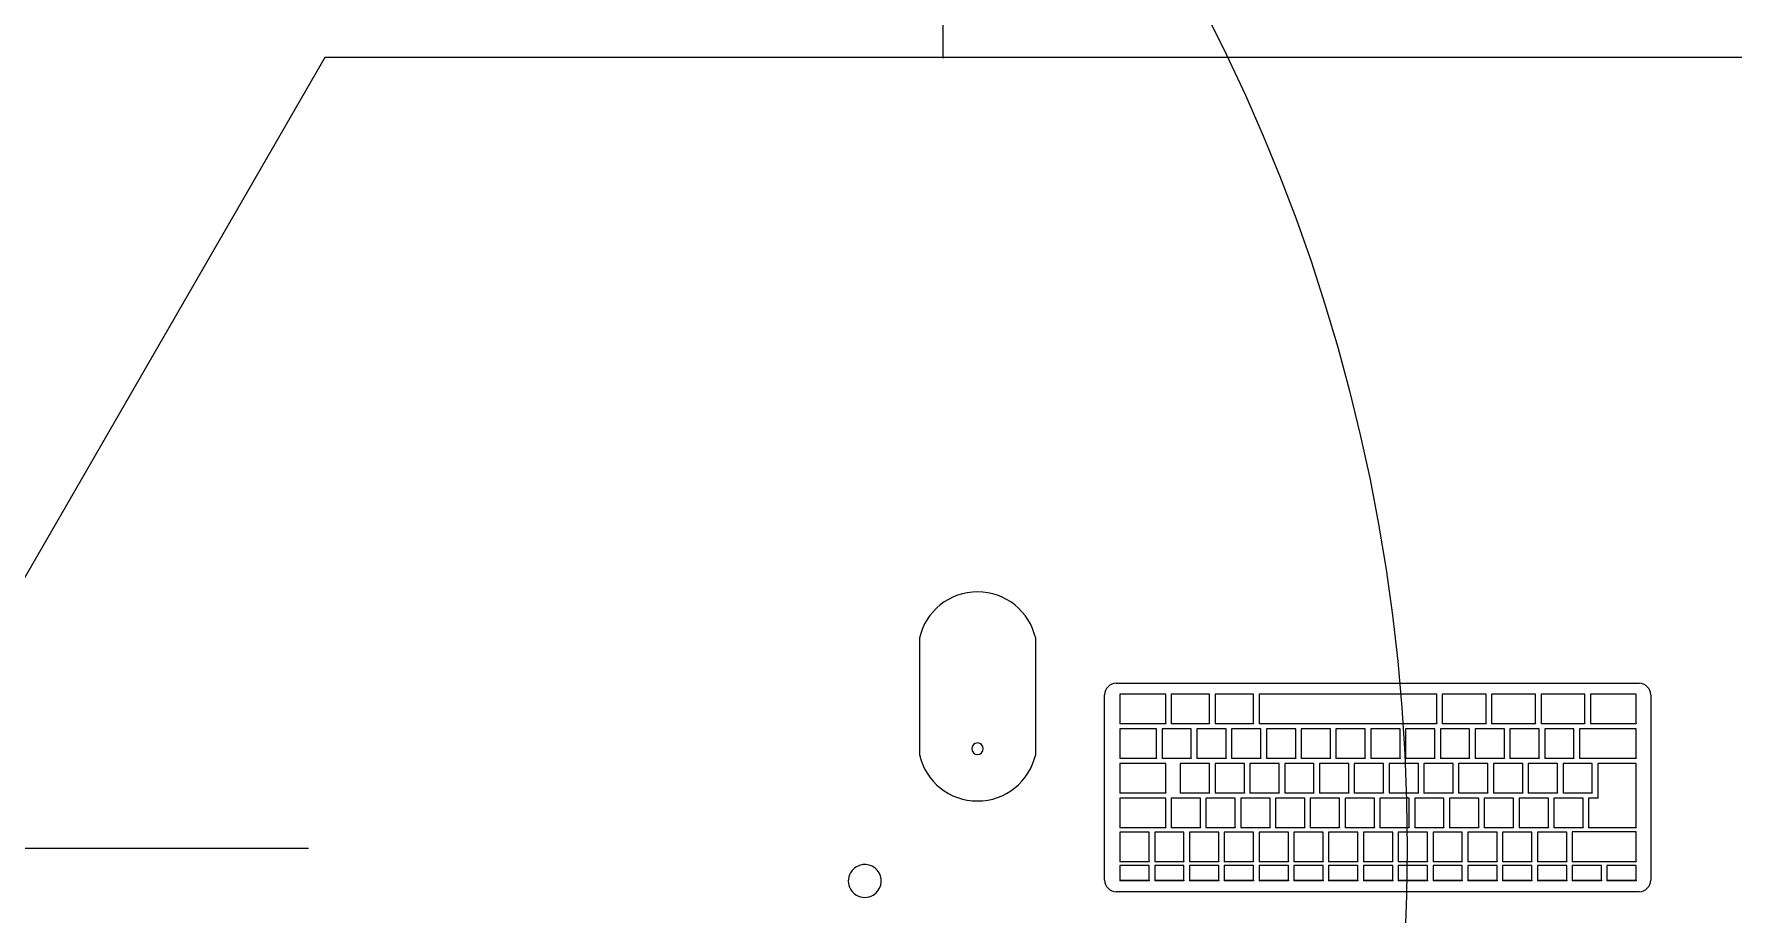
# Model space of a CAD drawing. Header units: millimetres. Extents: x 155920 to 295199, y -4084 to 97293.
# Drawn here: x 164447 to 165375, y 18014 to 18495 of the extents above; entities that cross this region are included whole.
import ezdxf

# ---------------------------------------------------------------- set-up
doc = ezdxf.new("R2010")
doc.units = ezdxf.units.MM
doc.header["$MEASUREMENT"] = 0
doc.layers.add('A-GENM', color=8, linetype='CONTINUOUS', lineweight=9)
doc.layers.add('I-FURN', color=8, linetype='CONTINUOUS', lineweight=9)
doc.layers.add('Social Distancing', color=7, linetype='CONTINUOUS')

msp = doc.modelspace()

# ---------------------------------------------------------------- linework, layer by layer
at = {"layer": 'A-GENM'}
for p, q in [((164930.74, 18164.79), (164930.74, 18101.29)), ((164994.24, 18101.29), (164994.24, 18164.79)), ((165031.89, 18032.68), (165031.89, 18133.85)), ((165038.24, 18140.2), (165323.77, 18140.2)), ((165065.24, 18134.21), (165040.24, 18134.21)), ((165040.24, 18134.21), (165040.24, 18118.27)), ((165065.24, 18118.27), (165065.24, 18134.21)), ((165089.24, 18134.21), (165068.24, 18134.21)), ((165068.24, 18134.21), (165068.24, 18118.27)), ((165089.24, 18118.27), (165089.24, 18134.21)), ((165113.24, 18134.21), (165092.24, 18134.21)), ((165092.24, 18134.21), (165092.24, 18118.27)), ((165113.24, 18118.27), (165113.24, 18134.21)), ((165213.24, 18134.21), (165116.24, 18134.21)), ((165116.24, 18134.21), (165116.24, 18118.27)), ((165213.24, 18118.27), (165213.24, 18134.21)), ((165216.24, 18134.21), (165216.24, 18118.27)), ((165240.24, 18134.21), (165216.24, 18134.21)), ((165240.24, 18118.27), (165240.24, 18134.21)), ((165243.24, 18134.21), (165243.24, 18118.27)), ((165267.24, 18134.21), (165243.24, 18134.21)), ((165267.24, 18118.27), (165267.24, 18134.21)), ((165270.24, 18134.21), (165270.24, 18118.27)), ((165294.24, 18134.21), (165270.24, 18134.21)), ((165294.24, 18118.27), (165294.24, 18134.21)), ((165297.24, 18134.21), (165297.24, 18118.27)), ((165322.24, 18134.21), (165297.24, 18134.21)), ((165322.24, 18118.27), (165322.24, 18134.21)), ((165330.12, 18133.85), (165330.12, 18032.68)), ((165040.24, 18118.27), (165065.24, 18118.27)), ((165040.24, 18118.27), (165040.24, 18117.99)), ((165065.24, 18117.99), (165040.24, 18117.99)), ((165060.24, 18115.28), (165040.24, 18115.28)), ((165040.24, 18115.28), (165040.24, 18099.34)), ((165060.24, 18099.34), (165060.24, 18115.28)), ((165079.24, 18115.3), (165063.24, 18115.3)), ((165063.24, 18115.3), (165063.24, 18099.34)), ((165065.24, 18118.27), (165065.24, 18117.99)), ((165068.24, 18118.27), (165089.24, 18118.27)), ((165068.24, 18118.27), (165068.24, 18117.99)), ((165089.24, 18117.99), (165068.24, 18117.99)), ((165079.24, 18099.34), (165079.24, 18115.3)), ((165098.24, 18115.3), (165082.24, 18115.3)), ((165082.24, 18115.3), (165082.24, 18099.34)), ((165089.24, 18118.27), (165089.24, 18117.99)), ((165092.24, 18118.27), (165113.24, 18118.27)), ((165092.24, 18118.27), (165092.24, 18117.99)), ((165113.24, 18117.99), (165092.24, 18117.99)), ((165098.24, 18099.34), (165098.24, 18115.3)), ((165117.24, 18115.3), (165101.24, 18115.3)), ((165101.24, 18115.3), (165101.24, 18099.34)), ((165113.24, 18118.27), (165113.24, 18117.99)), ((165116.24, 18118.27), (165213.24, 18118.27)), ((165116.24, 18118.27), (165116.24, 18117.99)), ((165213.24, 18117.99), (165116.24, 18117.99)), ((165117.24, 18099.34), (165117.24, 18115.3)), ((165136.24, 18115.3), (165120.24, 18115.3)), ((165120.24, 18115.3), (165120.24, 18099.34)), ((165136.24, 18099.34), (165136.24, 18115.3)), ((165155.24, 18115.3), (165139.24, 18115.3)), ((165139.24, 18115.3), (165139.24, 18099.34)), ((165155.24, 18099.34), (165155.24, 18115.3)), ((165174.24, 18115.3), (165158.24, 18115.3)), ((165158.24, 18115.3), (165158.24, 18099.34)), ((165174.24, 18099.34), (165174.24, 18115.3)), ((165193.24, 18115.3), (165177.24, 18115.3)), ((165177.24, 18115.3), (165177.24, 18099.34)), ((165193.24, 18099.34), (165193.24, 18115.3)), ((165212.24, 18115.3), (165196.24, 18115.3)), ((165196.24, 18115.3), (165196.24, 18099.34)), ((165212.24, 18099.34), (165212.24, 18115.3)), ((165213.24, 18118.27), (165213.24, 18117.99)), ((165231.24, 18115.3), (165215.24, 18115.3)), ((165215.24, 18115.3), (165215.24, 18099.34)), ((165216.24, 18118.27), (165240.24, 18118.27)), ((165216.24, 18118.27), (165216.24, 18117.99)), ((165240.24, 18117.99), (165216.24, 18117.99)), ((165231.24, 18099.34), (165231.24, 18115.3)), ((165250.24, 18115.3), (165234.24, 18115.3)), ((165234.24, 18115.3), (165234.24, 18099.34)), ((165240.24, 18118.27), (165240.24, 18117.99)), ((165243.24, 18118.27), (165267.24, 18118.27)), ((165243.24, 18118.27), (165243.24, 18117.99)), ((165267.24, 18117.99), (165243.24, 18117.99)), ((165250.24, 18099.34), (165250.24, 18115.3)), ((165269.24, 18115.3), (165253.24, 18115.3)), ((165253.24, 18115.3), (165253.24, 18099.34)), ((165267.24, 18118.27), (165267.24, 18117.99)), ((165269.24, 18099.34), (165269.24, 18115.3)), ((165270.24, 18118.27), (165294.24, 18118.27)), ((165270.24, 18118.27), (165270.24, 18117.99)), ((165294.24, 18117.99), (165270.24, 18117.99)), ((165288.24, 18115.3), (165272.24, 18115.3)), ((165272.24, 18115.3), (165272.24, 18099.34)), ((165288.24, 18099.34), (165288.24, 18115.3)), ((165322.24, 18115.3), (165291.24, 18115.3)), ((165291.24, 18115.3), (165291.24, 18099.34)), ((165294.24, 18118.27), (165294.24, 18117.99)), ((165297.24, 18118.27), (165322.24, 18118.27)), ((165297.24, 18118.27), (165297.24, 18117.99)), ((165322.24, 18117.99), (165297.24, 18117.99)), ((165322.24, 18118.27), (165322.24, 18117.99)), ((165322.24, 18099.34), (165322.24, 18115.3)), ((165040.24, 18099.34), (165060.24, 18099.34)), ((165040.24, 18099.34), (165040.24, 18099.06)), ((165060.24, 18099.06), (165040.24, 18099.06)), ((165065.24, 18096.35), (165040.24, 18096.35)), ((165040.24, 18096.35), (165040.24, 18080.41)), ((165060.24, 18099.34), (165060.24, 18099.06)), ((165063.24, 18099.34), (165079.24, 18099.34)), ((165063.24, 18099.34), (165063.24, 18099.06)), ((165079.24, 18099.06), (165063.24, 18099.06)), ((165065.24, 18080.41), (165065.24, 18096.35)), ((165089.24, 18096.37), (165073.24, 18096.37)), ((165073.24, 18096.37), (165073.24, 18080.41)), ((165079.24, 18099.34), (165079.24, 18099.06)), ((165082.24, 18099.34), (165098.24, 18099.34)), ((165082.24, 18099.34), (165082.24, 18099.06)), ((165098.24, 18099.06), (165082.24, 18099.06)), ((165089.24, 18080.41), (165089.24, 18096.37)), ((165108.24, 18096.37), (165092.24, 18096.37)), ((165092.24, 18096.37), (165092.24, 18080.41)), ((165098.24, 18099.34), (165098.24, 18099.06)), ((165101.24, 18099.34), (165117.24, 18099.34)), ((165101.24, 18099.34), (165101.24, 18099.06)), ((165117.24, 18099.06), (165101.24, 18099.06)), ((165108.24, 18080.41), (165108.24, 18096.37)), ((165127.24, 18096.37), (165111.24, 18096.37)), ((165111.24, 18096.37), (165111.24, 18080.41)), ((165117.24, 18099.34), (165117.24, 18099.06)), ((165120.24, 18099.34), (165136.24, 18099.34)), ((165120.24, 18099.34), (165120.24, 18099.06)), ((165136.24, 18099.06), (165120.24, 18099.06)), ((165127.24, 18080.41), (165127.24, 18096.37)), ((165146.24, 18096.37), (165130.24, 18096.37)), ((165130.24, 18096.37), (165130.24, 18080.41)), ((165136.24, 18099.34), (165136.24, 18099.06)), ((165139.24, 18099.34), (165155.24, 18099.34)), ((165139.24, 18099.34), (165139.24, 18099.06)), ((165155.24, 18099.06), (165139.24, 18099.06)), ((165146.24, 18080.41), (165146.24, 18096.37)), ((165165.24, 18096.37), (165149.24, 18096.37)), ((165149.24, 18096.37), (165149.24, 18080.41)), ((165155.24, 18099.34), (165155.24, 18099.06)), ((165158.24, 18099.34), (165174.24, 18099.34)), ((165158.24, 18099.34), (165158.24, 18099.06)), ((165174.24, 18099.06), (165158.24, 18099.06)), ((165165.24, 18080.41), (165165.24, 18096.37)), ((165184.24, 18096.37), (165168.24, 18096.37)), ((165168.24, 18096.37), (165168.24, 18080.41)), ((165174.24, 18099.34), (165174.24, 18099.06)), ((165177.24, 18099.34), (165193.24, 18099.34)), ((165177.24, 18099.34), (165177.24, 18099.06)), ((165193.24, 18099.06), (165177.24, 18099.06)), ((165184.24, 18080.41), (165184.24, 18096.37)), ((165203.24, 18096.37), (165187.24, 18096.37)), ((165187.24, 18096.37), (165187.24, 18080.41)), ((165193.24, 18099.34), (165193.24, 18099.06)), ((165196.24, 18099.34), (165212.24, 18099.34)), ((165196.24, 18099.34), (165196.24, 18099.06)), ((165212.24, 18099.06), (165196.24, 18099.06)), ((165203.24, 18080.41), (165203.24, 18096.37)), ((165222.24, 18096.37), (165206.24, 18096.37)), ((165206.24, 18096.37), (165206.24, 18080.41)), ((165212.24, 18099.34), (165212.24, 18099.06)), ((165215.24, 18099.34), (165231.24, 18099.34)), ((165215.24, 18099.34), (165215.24, 18099.06)), ((165231.24, 18099.06), (165215.24, 18099.06)), ((165222.24, 18080.41), (165222.24, 18096.37)), ((165241.24, 18096.37), (165225.24, 18096.37)), ((165225.24, 18096.37), (165225.24, 18080.41)), ((165231.24, 18099.34), (165231.24, 18099.06)), ((165234.24, 18099.34), (165250.24, 18099.34)), ((165234.24, 18099.34), (165234.24, 18099.06)), ((165250.24, 18099.06), (165234.24, 18099.06)), ((165241.24, 18080.41), (165241.24, 18096.37)), ((165260.24, 18096.37), (165244.24, 18096.37)), ((165244.24, 18096.37), (165244.24, 18080.41)), ((165250.24, 18099.34), (165250.24, 18099.06)), ((165253.24, 18099.34), (165269.24, 18099.34)), ((165253.24, 18099.34), (165253.24, 18099.06)), ((165269.24, 18099.06), (165253.24, 18099.06)), ((165260.24, 18080.41), (165260.24, 18096.37)), ((165279.24, 18096.37), (165263.24, 18096.37)), ((165263.24, 18096.37), (165263.24, 18080.41)), ((165269.24, 18099.34), (165269.24, 18099.06)), ((165272.24, 18099.34), (165288.24, 18099.34)), ((165272.24, 18099.34), (165272.24, 18099.06)), ((165288.24, 18099.06), (165272.24, 18099.06)), ((165279.24, 18080.41), (165279.24, 18096.37)), ((165298.24, 18096.37), (165282.24, 18096.37)), ((165282.24, 18096.37), (165282.24, 18080.41)), ((165288.24, 18099.34), (165288.24, 18099.06)), ((165291.24, 18099.34), (165322.24, 18099.34)), ((165291.24, 18099.34), (165291.24, 18099.06)), ((165322.24, 18099.06), (165291.24, 18099.06)), ((165298.24, 18080.41), (165298.24, 18096.37)), ((165322.24, 18096.37), (165301.24, 18096.37)), ((165301.24, 18096.37), (165301.24, 18077.44)), ((165322.24, 18099.34), (165322.24, 18099.06)), ((165322.24, 18061.48), (165322.24, 18096.37)), ((165040.24, 18080.41), (165065.24, 18080.41)), ((165040.24, 18080.41), (165040.24, 18080.13)), ((165065.24, 18080.13), (165040.24, 18080.13)), ((165065.24, 18077.42), (165040.24, 18077.42)), ((165040.24, 18077.42), (165040.24, 18061.48)), ((165065.24, 18080.41), (165065.24, 18080.13)), ((165065.24, 18061.48), (165065.24, 18077.42)), ((165084.24, 18077.44), (165068.24, 18077.44)), ((165068.24, 18077.44), (165068.24, 18061.48)), ((165073.24, 18080.41), (165089.24, 18080.41)), ((165073.24, 18080.41), (165073.24, 18080.13)), ((165089.24, 18080.13), (165073.24, 18080.13)), ((165084.24, 18061.48), (165084.24, 18077.44)), ((165103.24, 18077.44), (165087.24, 18077.44)), ((165087.24, 18077.44), (165087.24, 18061.48)), ((165089.24, 18080.41), (165089.24, 18080.13)), ((165092.24, 18080.41), (165108.24, 18080.41)), ((165092.24, 18080.41), (165092.24, 18080.13)), ((165108.24, 18080.13), (165092.24, 18080.13)), ((165103.24, 18061.48), (165103.24, 18077.44)), ((165122.24, 18077.44), (165106.24, 18077.44)), ((165106.24, 18077.44), (165106.24, 18061.48)), ((165108.24, 18080.41), (165108.24, 18080.13)), ((165111.24, 18080.41), (165127.24, 18080.41)), ((165111.24, 18080.41), (165111.24, 18080.13)), ((165127.24, 18080.13), (165111.24, 18080.13)), ((165122.24, 18061.48), (165122.24, 18077.44)), ((165141.24, 18077.44), (165125.24, 18077.44)), ((165125.24, 18077.44), (165125.24, 18061.48)), ((165127.24, 18080.41), (165127.24, 18080.13)), ((165130.24, 18080.41), (165146.24, 18080.41)), ((165130.24, 18080.41), (165130.24, 18080.13)), ((165146.24, 18080.13), (165130.24, 18080.13)), ((165141.24, 18061.48), (165141.24, 18077.44)), ((165160.24, 18077.44), (165144.24, 18077.44)), ((165144.24, 18077.44), (165144.24, 18061.48)), ((165146.24, 18080.41), (165146.24, 18080.13)), ((165149.24, 18080.41), (165165.24, 18080.41)), ((165149.24, 18080.41), (165149.24, 18080.13)), ((165165.24, 18080.13), (165149.24, 18080.13)), ((165160.24, 18061.48), (165160.24, 18077.44)), ((165179.24, 18077.44), (165163.24, 18077.44)), ((165163.24, 18077.44), (165163.24, 18061.48)), ((165165.24, 18080.41), (165165.24, 18080.13)), ((165168.24, 18080.41), (165184.24, 18080.41)), ((165168.24, 18080.41), (165168.24, 18080.13)), ((165184.24, 18080.13), (165168.24, 18080.13)), ((165179.24, 18061.48), (165179.24, 18077.44)), ((165198.24, 18077.44), (165182.24, 18077.44)), ((165182.24, 18077.44), (165182.24, 18061.48)), ((165184.24, 18080.41), (165184.24, 18080.13)), ((165187.24, 18080.41), (165203.24, 18080.41)), ((165187.24, 18080.41), (165187.24, 18080.13)), ((165203.24, 18080.13), (165187.24, 18080.13)), ((165198.24, 18061.48), (165198.24, 18077.44)), ((165217.24, 18077.44), (165201.24, 18077.44)), ((165201.24, 18077.44), (165201.24, 18061.48)), ((165203.24, 18080.41), (165203.24, 18080.13)), ((165206.24, 18080.41), (165222.24, 18080.41)), ((165206.24, 18080.41), (165206.24, 18080.13)), ((165222.24, 18080.13), (165206.24, 18080.13)), ((165217.24, 18061.48), (165217.24, 18077.44)), ((165236.24, 18077.44), (165220.24, 18077.44)), ((165220.24, 18077.44), (165220.24, 18061.48)), ((165222.24, 18080.41), (165222.24, 18080.13)), ((165225.24, 18080.41), (165241.24, 18080.41)), ((165225.24, 18080.41), (165225.24, 18080.13)), ((165241.24, 18080.13), (165225.24, 18080.13)), ((165236.24, 18061.48), (165236.24, 18077.44)), ((165255.24, 18077.44), (165239.24, 18077.44)), ((165239.24, 18077.44), (165239.24, 18061.48)), ((165241.24, 18080.41), (165241.24, 18080.13)), ((165244.24, 18080.41), (165260.24, 18080.41)), ((165244.24, 18080.41), (165244.24, 18080.13)), ((165260.24, 18080.13), (165244.24, 18080.13)), ((165255.24, 18061.48), (165255.24, 18077.44)), ((165274.24, 18077.44), (165258.24, 18077.44)), ((165258.24, 18077.44), (165258.24, 18061.48)), ((165260.24, 18080.41), (165260.24, 18080.13)), ((165263.24, 18080.41), (165279.24, 18080.41)), ((165263.24, 18080.41), (165263.24, 18080.13)), ((165279.24, 18080.13), (165263.24, 18080.13)), ((165274.24, 18061.48), (165274.24, 18077.44)), ((165293.24, 18077.44), (165277.24, 18077.44)), ((165277.24, 18077.44), (165277.24, 18061.48)), ((165279.24, 18080.41), (165279.24, 18080.13)), ((165282.24, 18080.41), (165298.24, 18080.41)), ((165282.24, 18080.41), (165282.24, 18080.13)), ((165298.24, 18080.13), (165282.24, 18080.13)), ((165293.24, 18061.48), (165293.24, 18077.44)), ((165296.24, 18077.44), (165296.24, 18061.48)), ((165301.24, 18077.44), (165296.24, 18077.44)), ((165298.24, 18080.41), (165298.24, 18080.13)), ((165040.24, 18061.48), (165065.24, 18061.48)), ((165040.24, 18061.48), (165040.24, 18061.21)), ((165065.24, 18061.21), (165040.24, 18061.21)), ((165056.24, 18058.79), (165040.24, 18058.79)), ((165040.24, 18058.79), (165040.24, 18042.83)), ((165056.24, 18042.83), (165056.24, 18058.79)), ((165075.24, 18058.79), (165059.24, 18058.79)), ((165059.24, 18058.79), (165059.24, 18042.83)), ((165065.24, 18061.48), (165065.24, 18061.21)), ((165068.24, 18061.48), (165084.24, 18061.48)), ((165068.24, 18061.48), (165068.24, 18061.21)), ((165084.24, 18061.21), (165068.24, 18061.21)), ((165075.24, 18042.83), (165075.24, 18058.79)), ((165094.24, 18058.79), (165078.24, 18058.79)), ((165078.24, 18058.79), (165078.24, 18042.83)), ((165084.24, 18061.48), (165084.24, 18061.21)), ((165087.24, 18061.48), (165103.24, 18061.48)), ((165087.24, 18061.48), (165087.24, 18061.21)), ((165103.24, 18061.21), (165087.24, 18061.21)), ((165094.24, 18042.83), (165094.24, 18058.79)), ((165113.24, 18058.79), (165097.24, 18058.79)), ((165097.24, 18058.79), (165097.24, 18042.83)), ((165103.24, 18061.48), (165103.24, 18061.21)), ((165106.24, 18061.48), (165122.24, 18061.48)), ((165106.24, 18061.48), (165106.24, 18061.21)), ((165122.24, 18061.21), (165106.24, 18061.21)), ((165113.24, 18042.83), (165113.24, 18058.79)), ((165132.24, 18058.79), (165116.24, 18058.79)), ((165116.24, 18058.79), (165116.24, 18042.83)), ((165122.24, 18061.48), (165122.24, 18061.21)), ((165125.24, 18061.48), (165141.24, 18061.48)), ((165125.24, 18061.48), (165125.24, 18061.21)), ((165141.24, 18061.21), (165125.24, 18061.21)), ((165132.24, 18042.83), (165132.24, 18058.79)), ((165151.24, 18058.79), (165135.24, 18058.79)), ((165135.24, 18058.79), (165135.24, 18042.83)), ((165141.24, 18061.48), (165141.24, 18061.21)), ((165144.24, 18061.48), (165160.24, 18061.48)), ((165144.24, 18061.48), (165144.24, 18061.21)), ((165160.24, 18061.21), (165144.24, 18061.21)), ((165151.24, 18042.83), (165151.24, 18058.79)), ((165170.24, 18058.79), (165154.24, 18058.79)), ((165154.24, 18058.79), (165154.24, 18042.83)), ((165160.24, 18061.48), (165160.24, 18061.21)), ((165163.24, 18061.48), (165179.24, 18061.48)), ((165163.24, 18061.48), (165163.24, 18061.21)), ((165179.24, 18061.21), (165163.24, 18061.21)), ((165170.24, 18042.83), (165170.24, 18058.79)), ((165189.24, 18058.79), (165173.24, 18058.79)), ((165173.24, 18058.79), (165173.24, 18042.83)), ((165179.24, 18061.48), (165179.24, 18061.21)), ((165182.24, 18061.48), (165198.24, 18061.48)), ((165182.24, 18061.48), (165182.24, 18061.21)), ((165198.24, 18061.21), (165182.24, 18061.21)), ((165189.24, 18042.83), (165189.24, 18058.79)), ((165208.24, 18058.79), (165192.24, 18058.79)), ((165192.24, 18058.79), (165192.24, 18042.83)), ((165198.24, 18061.48), (165198.24, 18061.21)), ((165201.24, 18061.48), (165217.24, 18061.48)), ((165201.24, 18061.48), (165201.24, 18061.21)), ((165217.24, 18061.21), (165201.24, 18061.21)), ((165208.24, 18042.83), (165208.24, 18058.79)), ((165227.24, 18058.79), (165211.24, 18058.79)), ((165211.24, 18058.79), (165211.24, 18042.83)), ((165217.24, 18061.48), (165217.24, 18061.21)), ((165220.24, 18061.48), (165236.24, 18061.48)), ((165220.24, 18061.48), (165220.24, 18061.21)), ((165236.24, 18061.21), (165220.24, 18061.21)), ((165227.24, 18042.83), (165227.24, 18058.79)), ((165246.24, 18058.79), (165230.24, 18058.79)), ((165230.24, 18058.79), (165230.24, 18042.83)), ((165236.24, 18061.48), (165236.24, 18061.21)), ((165239.24, 18061.48), (165255.24, 18061.48)), ((165239.24, 18061.48), (165239.24, 18061.21)), ((165255.24, 18061.21), (165239.24, 18061.21)), ((165246.24, 18042.83), (165246.24, 18058.79)), ((165265.24, 18058.79), (165249.24, 18058.79)), ((165249.24, 18058.79), (165249.24, 18042.83)), ((165255.24, 18061.48), (165255.24, 18061.21)), ((165258.24, 18061.48), (165274.24, 18061.48)), ((165258.24, 18061.48), (165258.24, 18061.21)), ((165274.24, 18061.21), (165258.24, 18061.21)), ((165265.24, 18042.83), (165265.24, 18058.79)), ((165284.24, 18058.79), (165268.24, 18058.79)), ((165268.24, 18058.79), (165268.24, 18042.83)), ((165274.24, 18061.48), (165274.24, 18061.21)), ((165277.24, 18061.48), (165293.24, 18061.48)), ((165277.24, 18061.48), (165277.24, 18061.21)), ((165293.24, 18061.21), (165277.24, 18061.21)), ((165284.24, 18042.83), (165284.24, 18058.79)), ((165287.24, 18059.07), (165287.24, 18042.83)), ((165322.24, 18059.07), (165287.24, 18059.07)), ((165293.24, 18061.48), (165293.24, 18061.21)), ((165296.24, 18061.48), (165322.24, 18061.48)), ((165296.24, 18061.48), (165296.24, 18061.21)), ((165322.24, 18061.21), (165296.24, 18061.21)), ((165322.24, 18061.48), (165322.24, 18061.21)), ((165322.24, 18042.83), (165322.24, 18059.07)), ((165040.24, 18042.83), (165056.24, 18042.83)), ((165040.24, 18042.83), (165040.24, 18042.56)), ((165056.24, 18042.56), (165040.24, 18042.56)), ((165056.24, 18040.58), (165040.24, 18040.58)), ((165040.24, 18040.58), (165040.24, 18032.59)), ((165056.24, 18042.83), (165056.24, 18042.56)), ((165056.24, 18032.59), (165056.24, 18040.58)), ((165059.24, 18042.83), (165075.24, 18042.83)), ((165059.24, 18042.83), (165059.24, 18042.56)), ((165075.24, 18042.56), (165059.24, 18042.56)), ((165075.24, 18040.58), (165059.24, 18040.58)), ((165059.24, 18040.58), (165059.24, 18032.59)), ((165075.24, 18042.83), (165075.24, 18042.56)), ((165075.24, 18032.59), (165075.24, 18040.58)), ((165078.24, 18042.83), (165094.24, 18042.83)), ((165078.24, 18042.83), (165078.24, 18042.56)), ((165094.24, 18042.56), (165078.24, 18042.56)), ((165094.24, 18040.58), (165078.24, 18040.58)), ((165078.24, 18040.58), (165078.24, 18032.59)), ((165094.24, 18042.83), (165094.24, 18042.56)), ((165094.24, 18032.59), (165094.24, 18040.58)), ((165097.24, 18042.83), (165113.24, 18042.83)), ((165097.24, 18042.83), (165097.24, 18042.56)), ((165113.24, 18042.56), (165097.24, 18042.56)), ((165113.24, 18040.58), (165097.24, 18040.58)), ((165097.24, 18040.58), (165097.24, 18032.59)), ((165113.24, 18042.83), (165113.24, 18042.56)), ((165113.24, 18032.59), (165113.24, 18040.58)), ((165116.24, 18042.83), (165132.24, 18042.83)), ((165116.24, 18042.83), (165116.24, 18042.56)), ((165132.24, 18042.56), (165116.24, 18042.56)), ((165132.24, 18040.58), (165116.24, 18040.58)), ((165116.24, 18040.58), (165116.24, 18032.59)), ((165132.24, 18042.83), (165132.24, 18042.56)), ((165132.24, 18032.59), (165132.24, 18040.58)), ((165135.24, 18042.83), (165151.24, 18042.83)), ((165135.24, 18042.83), (165135.24, 18042.56)), ((165151.24, 18042.56), (165135.24, 18042.56)), ((165151.24, 18040.58), (165135.24, 18040.58)), ((165135.24, 18040.58), (165135.24, 18032.59)), ((165151.24, 18042.83), (165151.24, 18042.56)), ((165151.24, 18032.59), (165151.24, 18040.58)), ((165154.24, 18042.83), (165170.24, 18042.83)), ((165154.24, 18042.83), (165154.24, 18042.56)), ((165170.24, 18042.56), (165154.24, 18042.56)), ((165170.24, 18040.58), (165154.24, 18040.58)), ((165154.24, 18040.58), (165154.24, 18032.59)), ((165170.24, 18042.83), (165170.24, 18042.56)), ((165170.24, 18032.59), (165170.24, 18040.58)), ((165173.24, 18042.83), (165189.24, 18042.83)), ((165173.24, 18042.83), (165173.24, 18042.56)), ((165189.24, 18042.56), (165173.24, 18042.56)), ((165189.24, 18040.58), (165173.24, 18040.58)), ((165173.24, 18040.58), (165173.24, 18032.59)), ((165189.24, 18042.83), (165189.24, 18042.56)), ((165189.24, 18032.59), (165189.24, 18040.58)), ((165192.24, 18042.83), (165208.24, 18042.83)), ((165192.24, 18042.83), (165192.24, 18042.56)), ((165208.24, 18042.56), (165192.24, 18042.56)), ((165208.24, 18040.58), (165192.24, 18040.58)), ((165192.24, 18040.58), (165192.24, 18032.59)), ((165208.24, 18042.83), (165208.24, 18042.56)), ((165208.24, 18032.59), (165208.24, 18040.58)), ((165211.24, 18042.83), (165227.24, 18042.83)), ((165211.24, 18042.83), (165211.24, 18042.56)), ((165227.24, 18042.56), (165211.24, 18042.56)), ((165227.24, 18040.58), (165211.24, 18040.58)), ((165211.24, 18040.58), (165211.24, 18032.59)), ((165227.24, 18042.83), (165227.24, 18042.56)), ((165227.24, 18032.59), (165227.24, 18040.58)), ((165230.24, 18042.83), (165246.24, 18042.83)), ((165230.24, 18042.83), (165230.24, 18042.56)), ((165246.24, 18042.56), (165230.24, 18042.56)), ((165246.24, 18040.58), (165230.24, 18040.58)), ((165230.24, 18040.58), (165230.24, 18032.59)), ((165246.24, 18042.83), (165246.24, 18042.56)), ((165246.24, 18032.59), (165246.24, 18040.58)), ((165249.24, 18042.83), (165265.24, 18042.83)), ((165249.24, 18042.83), (165249.24, 18042.56)), ((165265.24, 18042.56), (165249.24, 18042.56)), ((165265.24, 18040.58), (165249.24, 18040.58)), ((165249.24, 18040.58), (165249.24, 18032.59)), ((165265.24, 18042.83), (165265.24, 18042.56)), ((165265.24, 18032.59), (165265.24, 18040.58)), ((165268.24, 18042.83), (165284.24, 18042.83)), ((165268.24, 18042.83), (165268.24, 18042.56)), ((165284.24, 18042.56), (165268.24, 18042.56)), ((165284.24, 18040.58), (165268.24, 18040.58)), ((165268.24, 18040.58), (165268.24, 18032.59)), ((165284.24, 18042.83), (165284.24, 18042.56)), ((165284.24, 18032.59), (165284.24, 18040.58)), ((165287.24, 18042.83), (165322.24, 18042.83)), ((165287.24, 18042.83), (165287.24, 18042.56)), ((165322.24, 18042.56), (165287.24, 18042.56)), ((165303.24, 18040.58), (165287.24, 18040.58)), ((165287.24, 18040.58), (165287.24, 18032.59)), ((165303.24, 18032.59), (165303.24, 18040.58)), ((165322.24, 18040.58), (165306.24, 18040.58)), ((165306.24, 18040.58), (165306.24, 18032.59)), ((165322.24, 18042.83), (165322.24, 18042.56)), ((165322.24, 18032.59), (165322.24, 18040.58)), ((165040.24, 18032.59), (165056.24, 18032.59)), ((165040.24, 18032.59), (165040.24, 18032.32)), ((165056.24, 18032.32), (165040.24, 18032.32)), ((165056.24, 18032.59), (165056.24, 18032.32)), ((165059.24, 18032.59), (165075.24, 18032.59)), ((165059.24, 18032.59), (165059.24, 18032.32)), ((165075.24, 18032.32), (165059.24, 18032.32)), ((165075.24, 18032.59), (165075.24, 18032.32)), ((165078.24, 18032.59), (165094.24, 18032.59)), ((165078.24, 18032.59), (165078.24, 18032.32)), ((165094.24, 18032.32), (165078.24, 18032.32)), ((165094.24, 18032.59), (165094.24, 18032.32)), ((165097.24, 18032.59), (165113.24, 18032.59)), ((165097.24, 18032.59), (165097.24, 18032.32)), ((165113.24, 18032.32), (165097.24, 18032.32)), ((165113.24, 18032.59), (165113.24, 18032.32)), ((165116.24, 18032.59), (165132.24, 18032.59)), ((165116.24, 18032.59), (165116.24, 18032.32)), ((165132.24, 18032.32), (165116.24, 18032.32)), ((165132.24, 18032.59), (165132.24, 18032.32)), ((165135.24, 18032.59), (165151.24, 18032.59)), ((165135.24, 18032.59), (165135.24, 18032.32)), ((165151.24, 18032.32), (165135.24, 18032.32)), ((165151.24, 18032.59), (165151.24, 18032.32)), ((165154.24, 18032.59), (165170.24, 18032.59)), ((165154.24, 18032.59), (165154.24, 18032.32)), ((165170.24, 18032.32), (165154.24, 18032.32)), ((165170.24, 18032.59), (165170.24, 18032.32)), ((165173.24, 18032.59), (165189.24, 18032.59)), ((165173.24, 18032.59), (165173.24, 18032.32)), ((165189.24, 18032.32), (165173.24, 18032.32)), ((165189.24, 18032.59), (165189.24, 18032.32)), ((165192.24, 18032.59), (165208.24, 18032.59)), ((165192.24, 18032.59), (165192.24, 18032.32)), ((165208.24, 18032.32), (165192.24, 18032.32)), ((165208.24, 18032.59), (165208.24, 18032.32)), ((165211.24, 18032.59), (165227.24, 18032.59)), ((165211.24, 18032.59), (165211.24, 18032.32)), ((165227.24, 18032.32), (165211.24, 18032.32)), ((165227.24, 18032.59), (165227.24, 18032.32)), ((165230.24, 18032.59), (165246.24, 18032.59)), ((165230.24, 18032.59), (165230.24, 18032.32)), ((165246.24, 18032.32), (165230.24, 18032.32)), ((165246.24, 18032.59), (165246.24, 18032.32)), ((165249.24, 18032.59), (165265.24, 18032.59)), ((165249.24, 18032.59), (165249.24, 18032.32)), ((165265.24, 18032.32), (165249.24, 18032.32)), ((165265.24, 18032.59), (165265.24, 18032.32)), ((165268.24, 18032.59), (165284.24, 18032.59)), ((165268.24, 18032.59), (165268.24, 18032.32)), ((165284.24, 18032.32), (165268.24, 18032.32)), ((165284.24, 18032.59), (165284.24, 18032.32)), ((165287.24, 18032.59), (165303.24, 18032.59)), ((165287.24, 18032.59), (165287.24, 18032.32)), ((165303.24, 18032.32), (165287.24, 18032.32)), ((165303.24, 18032.59), (165303.24, 18032.32)), ((165306.24, 18032.59), (165322.24, 18032.59)), ((165306.24, 18032.59), (165306.24, 18032.32)), ((165322.24, 18032.32), (165306.24, 18032.32)), ((165322.24, 18032.59), (165322.24, 18032.32)), ((165323.77, 18026.33), (165038.24, 18026.33))]:
    msp.add_line(p, q, dxfattribs=at)
for centre, radius, start, end in [((164962.49, 18157.64), 32.54, 12.68038, 167.31962), ((165038.24, 18133.85), 6.35, 90, 180), ((165323.77, 18133.85), 6.35, 0, 90), ((164962.49, 18104.44), 3.16, 0, 180), ((164962.49, 18104.44), 3.16, 180, 0), ((164962.49, 18108.43), 32.54, 192.68038, 347.31962), ((165038.24, 18032.68), 6.35, 180, 270), ((165323.77, 18032.68), 6.35, 270, 0)]:
    msp.add_arc(centre, radius, start, end, dxfattribs=at)
at = {"layer": 'I-FURN'}
for p, q in [((164605.93, 18482.15), (164030.93, 17486.21)), ((165755.91, 18482.18), (164605.93, 18482.15))]:
    msp.add_line(p, q, dxfattribs=at)
for start, end in [(120, 300), (300, 120)]:
    msp.add_arc((164900.92, 18032.16), 9, start, end, dxfattribs=at)
msp.add_open_spline([(164943.68, 18481.84), (164943.68, 18481.89), (164943.68, 18486.95), (164943.68, 18497.15), (164943.68, 18512.5), (164943.68, 18527.62), (164943.68, 18540.2), (164943.68, 18550.29), (164943.68, 18557.94), (164943.68, 18565.57), (164943.68, 18575.59), (164943.68, 18587.96), (164943.68, 18600.3), (164943.68, 18610.26), (164943.68, 18617.83), (164943.68, 18625.4), (164943.68, 18635.4), (164943.68, 18647.83), (164943.68, 18660.31), (164943.68, 18670.4), (164943.68, 18678.08), (164943.68, 18685.74), (164943.68, 18695.81), (164943.68, 18708.3), (164943.68, 18723.36), (164943.68, 18738.8), (164943.68, 18749.55), (164943.68, 18755.12), (164943.68, 18755.57)], degree=3, knots=[-0.7503695, -0.7503695, -0.7503695, -0.7503695, -0.75, -0.7142857, -0.6785714, -0.6428571, -0.6071429, -0.5892857, -0.5714286, -0.5535714, -0.5357143, -0.5, -0.4642857, -0.4464286, -0.4285714, -0.4107143, -0.3928571, -0.3571429, -0.3214286, -0.3035714, -0.2857143, -0.2678571, -0.25, -0.2142857, -0.1785714, -0.1428571, -0.1071429, -0.103964, -0.103964, -0.103964, -0.103964], dxfattribs=at)
at = {"layer": 'Social Distancing'}
msp.add_line((163797.15, 18050.13), (164597.15, 18050.13), dxfattribs=at)
msp.add_line((163797.15, 18050.13), (164597.15, 18050.13), dxfattribs=at)
msp.add_circle((164197.15, 18050.13), 1000, dxfattribs=at)
msp.add_circle((164197.15, 18050.13), 1000, dxfattribs=at)

doc.saveas('drawing.dxf')
